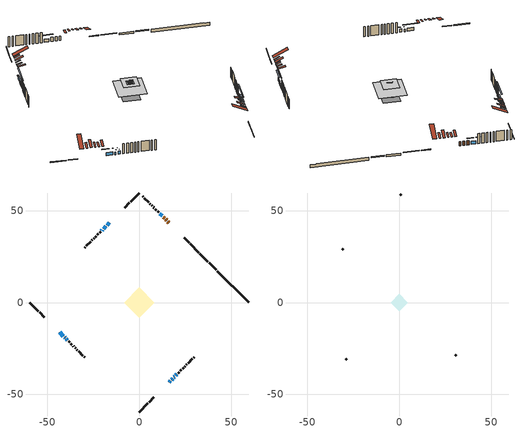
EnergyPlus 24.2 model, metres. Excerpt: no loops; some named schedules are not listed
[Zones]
conditioned space
 floor adiabatic (Floor5 construction): -2.42,0 0,2.42 2.42,0 0,-2.42 z0.31
 floor adiabatic (AdiabaticFloorConstruction): -8.24,0 0,8.24 8.24,0 0,-8.24 z2.75
 floor foundation (Slab1 construction): -5.19,0 0,5.19 5.19,0 0,-5.19 z-1.34
 floor foundation (Slab2 construction): -1.66,0 0,1.66 1.66,0 0,-1.66 z-0.15
 floor foundation (Slab2 construction 1): -1.77,0 0,1.77 1.77,0 0,-1.77 z-0.61
 wall outside (RimJoist1 construction): 0,-59.58 4.66,-54.92 / -59.58,0 -54.92,-4.66 / 0,59.58 -4.66,54.92 / 32.39,27.19 27.73,31.85 z0.31:0.61
 wall outside (RimJoist5 construction): 5.32,-54.26 7.97,-51.61 / -54.26,-5.32 -51.61,-7.97 / -5.32,54.26 -7.97,51.61 / 27.07,32.5 24.42,35.16 z0.31:0.61
 wall outside (AdiabaticWallConstruction 1): 16.07,43.51 15.57,44.01 / 14.92,44.66 14.4,45.17 / 13.75,45.83 13.14,46.44 z0.31:2.34
 wall outside (AdiabaticWallConstruction): 16.32,-43.26 16.9,-42.68 / -18.2,41.38 -19.35,40.23 / 19.95,-39.63 20.52,-39.06 z0.31:1.73; 17.55,-42.02 18.2,-41.38 / -20.01,39.57 -20.4,39.17 / -39.73,-19.84 -39.09,-20.49 z0.31:1.84; -43.26,-16.32 -41.32,-18.26 / -16.32,43.26 -17.55,42.03 / 12.49,47.09 11.19,48.39 z0.31:1.83; -40.66,-18.92 -40.39,-19.19 z0.31:1.53; 18.86,-40.72 19.29,-40.29 z0.31:0.77
 wall outside (Wall1 construction): 21.18,-38.4 21.69,-37.89 / -38.43,-21.15 -37.92,-21.66 / -21.06,38.52 -21.57,38.01 / 10.53,49.04 10.02,49.55 z0.31:5.19
 wall outside (Wall2 construction): 22.35,-37.23 22.97,-36.61 / -37.26,-22.32 -36.64,-22.94 / -22.23,37.35 -22.85,36.73 / 9.37,50.21 8.75,50.83 z0.31:5.19
 wall outside (Wall3 construction): 23.62,-35.95 24.08,-35.5 / -35.98,-23.59 -35.53,-24.05 / -23.51,36.07 -23.96,35.62 / 8.09,51.49 7.64,51.94 z0.31:5.19
 wall outside (Wall4 construction): 24.74,-34.84 24.98,-34.59 / -34.87,-24.71 -34.62,-24.96 / -24.62,34.96 -24.87,34.71 / 6.98,52.6 6.73,52.85 z0.31:5.19
 wall outside (Wall5 construction): 25.64,-33.94 25.91,-33.66 / -33.97,-25.61 -33.69,-25.89 / -25.52,34.05 -25.8,33.78 / 6.07,53.51 5.8,53.78 z0.31:5.19
 wall outside (Wall6 construction): 26.57,-33.01 28.91,-30.66 / -33.04,-26.54 -30.69,-28.88 / -26.45,33.12 -28.8,30.78 / 5.14,54.44 2.8,56.78 z0.31:5.19
 wall outside (Wall7 construction): 29.57,-30.01 29.89,-29.69 / -30.04,-29.54 -29.72,-29.86 / -29.45,30.13 -29.77,29.8 / 2.14,57.44 1.82,57.76 z0.31:5.19
 wall foundation (FoundationWall1 construction): 42.44,17.13,-1.34 42.44,17.13,0.26 57.87,1.71,0.26 57.87,1.71,0.07 59.58,0,0.07 59.58,0,-1.34
 wall foundation (FoundationWall2 construction): 41.79,17.79 38.02,21.56 z-0.15:0.31
 wall foundation (FoundationWall3 construction): 37.36,22.22 33.05,26.53 z-0.61:0.3
 window (WindowConstruction): 16.32,-43.26 16.9,-42.68 z0.31:1.73
 window (WindowConstruction 6): 17.55,-42.02 18.2,-41.38 z0.31:1.83
 window (WindowConstruction 7): -43.26,-16.32 -41.32,-18.26 z0.31:1.83
 window (WindowConstruction 8): -16.32,43.26 -17.54,42.03 z0.31:1.83
 window (WindowConstruction 10): -40.66,-18.92 -40.39,-19.19 z0.31:1.53
 window (WindowConstruction 1): -18.2,41.38 -19.35,40.23 z0.31:1.73
 window (WindowConstruction 9): 18.86,-40.72 19.29,-40.29 z0.31:0.77
 window (WindowConstruction 2): 12.48,47.09 11.19,48.39 z0.31:1.83
 window (WindowConstruction 3): -20.01,39.57 -20.4,39.17 z0.31:1.83
 window (WindowConstruction 4): 19.95,-39.63 20.52,-39.06 z0.31:1.73
 window (WindowConstruction 5): -39.73,-19.85 -39.09,-20.49 z0.31:1.83
 door (Door): 16.07,43.51 15.57,44.01 z0.31:2.34
 door (Door 1): 14.92,44.66 14.41,45.17 z0.31:2.34
 door (Door 2): 13.75,45.83 13.14,46.44 z0.31:2.34
 ceiling adiabatic (AdiabaticFloorConstruction): 0,-8.24 8.24,0 0,8.24 -8.24,0 z2.75
 roof outside (Roof2 construction): 10.98,-48.6,5.19 9.31,-46.94,6.36 8.85,-47.41,6.36 10.51,-49.07,5.19; -48.6,-10.98,5.19 -46.94,-9.31,6.36 -47.41,-8.85,6.36 -49.07,-10.51,5.19; -10.98,48.6,5.19 -9.31,46.94,6.36 -8.85,47.41,6.36 -10.51,49.07,5.19; 21.42,38.16,5.19 19.75,36.5,6.36 20.22,36.04,6.36 21.88,37.7,5.19
 roof outside (Roof3 construction): 12.29,-47.29,5.19 9.94,-44.94,6.85 9.28,-45.59,6.85 11.63,-47.95,5.19; -47.29,-12.29,5.19 -44.94,-9.94,6.85 -45.59,-9.28,6.85 -47.95,-11.63,5.19; -12.29,47.29,5.19 -9.94,44.94,6.85 -9.28,45.59,6.85 -11.63,47.95,5.19; 20.1,39.48,5.19 17.75,37.13,6.85 18.41,36.47,6.85 20.76,38.82,5.19
 roof outside (Roof4 construction): 13.34,-46.23,5.19 11.92,-44.81,6.19 11.52,-45.21,6.19 12.95,-46.63,5.19; -46.23,-13.34,5.19 -44.81,-11.92,6.19 -45.21,-11.52,6.19 -46.63,-12.95,5.19; -13.34,46.23,5.19 -11.92,44.81,6.19 -11.52,45.21,6.19 -12.95,46.63,5.19; 19.05,40.53,5.19 17.62,39.11,6.19 18.02,38.71,6.19 19.44,40.13,5.19
attic - vented
 floor to conditioned space (Floor1 construction Reversed): -4.63,0 0,4.63 4.63,0 0,-4.63 z5.19
 floor to conditioned space (Floor2 construction Reversed): -1.6,0 0,1.6 1.6,0 0,-1.6 z5.19
 floor to conditioned space (Floor3 construction Reversed): -1.26,0 0,1.26 1.26,0 0,-1.26 z5.19
 floor to conditioned space (Floor4 construction Reversed): -1.99,0 0,1.99 1.99,0 0,-1.99 z5.19
 wall outside (Wall8 construction): 30.55,-29.03 31.06,-28.52 / -29.06,-30.52 -28.55,-31.03 / -30.43,29.15 -30.94,28.64 / 1.16,58.41 0.66,58.92 z0.31:5.19
 roof outside (Roof1 construction): 9.85,-49.72,5.19 5.47,-45.34,8.28 4.25,-46.57,8.28 8.63,-50.95,5.19; -49.72,-9.85,5.19 -45.34,-5.47,8.28 -46.57,-4.25,8.28 -50.95,-8.63,5.19; -9.85,49.72,5.19 -5.47,45.34,8.28 -4.25,46.57,8.28 -8.63,50.95,5.19; 22.54,37.04,5.19 18.16,32.66,8.28 19.38,31.44,8.28 23.76,35.82,5.19
 roof outside (Roof5 construction): 14.41,-45.17,5.19 12.85,-43.61,5.92 12.44,-44.02,5.92 14,-45.58,5.19; -45.17,-14.41,5.19 -43.61,-12.85,5.92 -44.02,-12.44,5.92 -45.58,-14,5.19; -14.41,45.17,5.19 -12.85,43.61,5.92 -12.44,44.02,5.92 -14,45.58,5.19; 17.98,41.6,5.19 16.42,40.04,5.92 16.83,39.63,5.92 18.39,41.19,5.19
 roof outside (Roof6 construction): 15.67,-43.91,5.19 13.35,-41.6,6.01 12.75,-42.19,6.01 15.07,-44.51,5.19; -43.91,-15.67,5.19 -41.6,-13.35,6.01 -42.19,-12.75,6.01 -44.51,-15.07,5.19; -15.67,43.91,5.19 -13.35,41.6,6.01 -12.75,42.19,6.01 -15.07,44.51,5.19; 16.73,42.85,5.19 14.41,40.54,6.01 15.01,39.94,6.01 17.32,42.26,5.19
shading: 18.4,-41.17 14.82,-44.76 15.03,-44.97 18.62,-41.39 z3.86; 21.22,-38.36 14.54,-45.04 14.75,-45.25 21.43,-38.57 z6.1; -40.02,-19.56 -44.55,-15.03 -44.76,-15.24 -40.23,-19.77 z3.66; -17.65,41.93 -16.22,43.36 -16.43,43.57 -17.86,42.14 z1.98; -20.21,39.36 -17.34,42.24 -17.55,42.45 -20.43,39.58 z2.95; 19.5,-40.08 18.65,-40.93 18.86,-41.14 19.71,-40.29 z1.07; 9.9,49.68 13.78,45.8 13.99,46.01 10.11,49.89 z3.66; -23.42,36.16 -16.99,42.59 -17.2,42.8 -23.63,36.37 z6.1; 20.73,-38.85 19.74,-39.84 19.95,-40.05 20.94,-39.06 z2.03; -38.44,-21.14 -40.38,-19.2 -40.48,-19.31 -38.55,-21.24 z2.75
[Building]
Building 1: Terrain=Suburbs
[Site:Location]
Yarmouth AP_NS: Latitude {deg}=43.83; Longitude {deg}=-66.09; Time Zone {hr}=-4; Elevation {m}=43; Keep Site Location Information=Yes
[Site:GroundTemperature:Shallow]
4.08235, 2.59375, 2.47453, 3.18095, 6.01682, 8.83948, 11.2866, 12.8368, 12.9685, 11.7076, 9.32295, 6.58688
[Site:WaterMainsTemperature]
Calculation Method=Schedule; Temperature Schedule=mains temperature schedule
[Material] Roughness=Rough; Thermal Absorptance=0.9
Name | Thickness {m} | Conductivity {W/m-K} | Density {kg/m3} | Specific Heat {J/kg-K} | Solar Absorptance | Visible Absorptance
asphalt or fiberglass shingles | 0.00635 | 0.162714 | 1121.4 | 1465.45 | 0.4 | 0.4
ceiling loosefill ins | 0.169333 | 0.0480833 | 16.02 | 1046.75 | 0.7 | 0.7
ceiling loosefill ins 1 | 0.0846667 | 0.0480833 | 16.02 | 1046.75 | 0.7 | 0.7
ceiling stud and cavity | 0.1397 | 0.138459 | 65.682 | 1177.47 | 0.7 | 0.7
ceiling stud and cavity 1 | 0.0889 | 0.9709 | 20.9862 | 1087.66 | 0.7 | 0.7
ceiling stud and cavity 2 | 0.0889 | 42.3981 | 6.31874 | 1174.65 | 0.7 | 0.7
ceiling stud and cavity 3 | 0.1397 | 1.08676 | 65.682 | 1177.47 | 0.7 | 0.7
concrete 4.0 in. | 0.1016 | 1.803125 | 2242.8 | 837.4 | 0.7 | 0.7
concrete 8.0 in. | 0.2032 | 1.803125 | 2242.8 | 837.4 | 0.7 | 0.7
door material | 0.04445 | 0.188738 | 512.64 | 1214.23 | 0.7 | 0.7
exterior vertical ins; exterior vertical ins 1 | 0.000518347 | 0.029427 | 32.04 | 1214.23 | 0.7 | 0.7
floor covering | 0.0127 | 9.015625 | 54.468 | 1339.84 | 0.6 | 0.6
floor covering 1 | 0.0127 | 0.0433444 | 54.468 | 1339.84 | 0.6 | 0.6
floor rigid ins; wall rigid ins | 0.512978 | 0.029427 | 32.04 | 1214.23 | 0.7 | 0.7
floor stud and cavity | 0.0889 | 0.313198 | 50.32683 | 1063.81 | 0.7 | 0.7
floor stud and cavity 1 | 0.1397 | 1.75129 | 37.0049 | 1207.88 | 0.7 | 0.7
furniture material conditioned space 1 | 0.1524 | 0.115458 | 640.8 | 1214.23 | 0.6 | 0.6
gypsum board | 0.0127 | 0.160291 | 801 | 837.4 | 0.6 | 0.6
gypsum board 1 | 0.00254 | 0.160291 | 801 | 837.4 | 0.6 | 0.6
gypsum board 2 | 0.0127 | 0.160291 | 801 | 837.4 | 0.7 | 0.7
osb sheathing 0.5 in. | 0.0127 | 0.115458 | 512.64 | 1214.23 | 0.7 | 0.7
osb sheathing 0.75 in. | 0.01905 | 0.115458 | 512.64 | 1214.23 | 0.7 | 0.7
osb sheathing 2.0 in. | 0.0508 | 0.115458 | 512.64 | 1214.23 | 0.7 | 0.7
rim joist rigid ins; roof rigid ins | 0.051816 | 0.029427 | 32.04 | 1214.23 | 0.7 | 0.7
rim joist stud and cavity | 0.0508 | 0.126838 | 50.32683 | 1063.81 | 0.6 | 0.6
rim joist stud and cavity 1 | 0.0508 | 0.570385 | 125.044 | 1163.47 | 0.6 | 0.6
roof stud and cavity | 0.2032 | 0.1979 | 78.34581 | 1123.46 | 0.7 | 0.7
roof stud and cavity 1 | 0.2032 | 0.132778 | 78.34581 | 1123.46 | 0.7 | 0.7
roof stud and cavity 2 | 0.2032 | 0.118223 | 78.34581 | 1123.46 | 0.7 | 0.7
wall stud and cavity | 0.1397 | 0.536101 | 139.0536 | 1170.24 | 0.7 | 0.7
wall stud and cavity 1 | 0.1397 | 0.090569 | 139.0536 | 1170.24 | 0.7 | 0.7
wall stud and cavity 2 | 0.1397 | 0.0840449 | 139.0536 | 1170.24 | 0.7 | 0.7
wall stud and cavity 3 | 0.1397 | 0.089851 | 139.0536 | 1170.24 | 0.7 | 0.7
wall stud and cavity 4 | 0.1397 | 1.49722 | 139.0536 | 1170.24 | 0.7 | 0.7
wall stud and cavity 5 | 0.1397 | 0.574952 | 139.0536 | 1170.24 | 0.7 | 0.7
wall stud and cavity 6 | 0.1397 | 0.0853101 | 139.0536 | 1170.24 | 0.7 | 0.7
wall stud and cavity 7 | 0.0889 | 6.1454 | 50.32683 | 1063.81 | 0.6 | 0.6
wall stud and cavity 8 | 0.0889 | 0.380278 | 52.3479 | 1209.89 | 0.7 | 0.7
wall stud and cavity 9 | 0.0889 | 0.391764 | 83.0341 | 1211.67 | 0.7 | 0.7
wood siding | 0.0254 | 0.102417 | 544.68 | 1172.36 | 0.51 | 0.51
wood siding 1 | 0.00254 | 0.102417 | 544.68 | 1172.36 | 0.51 | 0.51
wood siding 2; wood siding 3; wood siding 4 | 0.0254 | 0.102417 | 544.68 | 1172.36 | 0.7 | 0.7
[WindowMaterial:SimpleGlazingSystem]
Name | U-Factor {W/m2-K} | Solar Heat Gain Coefficient
WindowMaterial | 5.11758 | 0.62
WindowMaterial 1 | 5.21638 | 0.64
WindowMaterial 2 | 4.88535 | 0.57
WindowMaterial 3 | 5.48835 | 0.69
WindowMaterial 4 | 5.03525 | 0.62
WindowMaterial 5 | 4.76838 | 0.57
[Construction]
AdiabaticFloorConstruction: floor stud and cavity 1, floor rigid ins, osb sheathing 0.75 in., floor covering 1
AdiabaticWallConstruction: wood siding 3, wall rigid ins, wall stud and cavity 8, gypsum board
AdiabaticWallConstruction 1: wood siding 4, wall rigid ins, wall stud and cavity 8, gypsum board
Door; Door 1; Door 2: door material
Floor1 construction Reversed: gypsum board, ceiling stud and cavity, ceiling loosefill ins
Floor2 construction Reversed: gypsum board 1, ceiling stud and cavity 1
Floor3 construction Reversed: gypsum board 1, ceiling stud and cavity 2
Floor4 construction Reversed: gypsum board, ceiling stud and cavity 3, ceiling loosefill ins 1
Floor5 construction: floor stud and cavity, floor covering
FoundationWall1 construction: concrete 8.0 in.
FoundationWall2 construction; FoundationWall3 construction: concrete 8.0 in., gypsum board 2
furniture construction conditioned space 1: furniture material conditioned space 1
PartitionWallConstruction: gypsum board, wall stud and cavity 9, gypsum board
RimJoist1 construction: wood siding 2, rim joist stud and cavity
RimJoist5 construction: wood siding 2, rim joist rigid ins, osb sheathing 2.0 in., rim joist stud and cavity 1
Roof1 construction; Roof5 construction; Roof6 construction: asphalt or fiberglass shingles
Roof2 construction: asphalt or fiberglass shingles, roof rigid ins, osb sheathing 0.75 in., roof stud and cavity, gypsum board
Roof3 construction: asphalt or fiberglass shingles, osb sheathing 0.75 in., roof stud and cavity 1, gypsum board
Roof4 construction: asphalt or fiberglass shingles, osb sheathing 0.75 in., roof stud and cavity 2, gypsum board
Slab1 construction; Slab2 construction; Slab2 construction 1: concrete 4.0 in.
Wall1 construction: wood siding, osb sheathing 0.5 in., wall stud and cavity, gypsum board
Wall2 construction: wood siding, osb sheathing 0.5 in., wall stud and cavity 1, gypsum board
Wall3 construction: wood siding, osb sheathing 0.5 in., wall stud and cavity 2, gypsum board
Wall4 construction: wood siding, osb sheathing 0.5 in., wall stud and cavity 3, gypsum board
Wall5 construction: wood siding, osb sheathing 0.5 in., wall stud and cavity 4, gypsum board
Wall6 construction: wood siding, osb sheathing 0.5 in., wall stud and cavity 5, gypsum board
Wall7 construction: wood siding, osb sheathing 0.5 in., wall stud and cavity 6, gypsum board
Wall8 construction: wood siding 1, wall stud and cavity 7
WindowConstruction; WindowConstruction 1; WindowConstruction 4: WindowMaterial
WindowConstruction 10: WindowMaterial 5
WindowConstruction 2; WindowConstruction 5; WindowConstruction 6; WindowConstruction 7: WindowMaterial 1
WindowConstruction 3: WindowMaterial 2
WindowConstruction 8: WindowMaterial 3
WindowConstruction 9: WindowMaterial 4
[Zone] Multiplier=1; Part of Total Floor Area=Yes
Name | Volume {m3}
attic - vented | 25.7125
conditioned space | 447.5
[Space]
Name | Zone | Volume {m3}
attic - vented 1 | attic - vented | 25.7125
conditioned space 1 | conditioned space | 447.5
[ZoneInfiltration:EffectiveLeakageArea]
infil attic - vented 1: Zone or Space=attic - vented 1; Schedule=Always On Discrete; Effective Air Leakage Area {cm2}=2148.73; Stack Coefficient=0.000554549; Wind Coefficient=1.59107e-05
[ZoneMixing]
whole house fan mix: Zone or Space=attic - vented; Schedule=Always On Continuous; Design Flow Rate Calculation Method=Flow/Zone; Design Flow Rate {m3/s}=0; Source Zone or Space=conditioned space
[SurfaceProperty:ExposedFoundationPerimeter] Exposed Perimeter Calculation Method=TotalExposedPerimeter
Name | Total Exposed Perimeter {m}
Slab1 | 24.232
Slab2 | 5.334
Slab2 1 | 6.096
[InternalMass] Zone or ZoneList=conditioned space; Space or SpaceList=conditioned space 1
Name | Construction | Surface Area {m2}
furniture mass conditioned space 1 | furniture construction conditioned space 1 | 85.28
partition wall mass | PartitionWallConstruction | 201.44
[Lights]
interior lighting: Zone or ZoneList or Space or SpaceList=conditioned space 1; Schedule=interior lighting schedule; Design Level Calculation Method=LightingLevel; Lighting Level {W}=343.2; Return Air Fraction=0; Fraction Radiant=0.6; Fraction Visible=0.2; Fraction Replaceable=1
[People]
occupants: Zone or ZoneList or Space or SpaceList=conditioned space 1; Number of People Schedule=occupants schedule; Number of People Calculation Method=People; Number of People=3; Fraction Radiant=0.314171; Sensible Heat Fraction=0.56303; Activity Level Schedule=occupants activity schedule; Carbon Dioxide Generation Rate {m3/s-W}=0; Enable ASHRAE 55 Comfort Warnings=No; Mean Radiant Temperature Calculation Type=EnclosureAveraged
[ElectricEquipment] Zone or ZoneList or Space or SpaceList=conditioned space 1; Design Level Calculation Method=EquipmentLevel
Name | Schedule | Design Level {W} | Fraction Latent | Fraction Radiant | Fraction Lost
clothes dryer | clothes dryer schedule | 140.772 | 0.015 | 0.081 | 0.85
clothes washer | clothes washer schedule | 32.1985 | 0.03 | 0.162 | 0.7
cooking range | cooking range schedule | 215.147 | 0.08 | 0.432 | 0.2
dishwasher | dishwasher schedule | 66.8632 | 0.3 | 0.18 | 0.4
fridge | fridge schedule | 72.9452 | 0 | 0.6 | 0
mech vent bath fan 0 | mech vent bath fan 0 schedule | 50.2 | 0 | 0 | 1
mech vent house fan | mech vent house fan schedule | 0 | 0 | 0 | 1
mech vent house fan cfis | mech vent house fan cfis schedule | 0 | 0 | 0 | 0
misc plug loads | misc plug loads schedule | 494.7 | 0.045 | 0.513 | 0.1
whole house fan | Always On Discrete | 0 | 0 | 0 | 1
[OtherEquipment] Zone or ZoneList or Space or SpaceList=conditioned space 1; Design Level Calculation Method=EquipmentLevel
Name | Fuel Type | Schedule | Design Level {W} | Fraction Latent | Fraction Radiant | Fraction Lost
clothes dryer 1 | Electricity | clothes dryer schedule | 0 | 0.015 | 0.081 | 0.85
cooking range 1 | Electricity | cooking range schedule | 0 | 0.08 | 0.432 | 0.2
general water use latent | None | general water use schedule | 62.594 | 1 | 0 | 0
general water use sensible | None | general water use schedule | -61.6891 | 0 | 0.6 | 0
mech vent house fan latent load | None | Always On Discrete | 0 | 1 | 0 | 0
mech vent house fan sensible load | None | Always On Discrete | 0 | 0 | 0 | 0
water heater energy adjustment1 | FuelOilNo2 | Always On Discrete | 0.01 | 0 | 0 | 1
[ZoneInfiltration:DesignFlowRate] Zone or ZoneList or Space or SpaceList=conditioned space 1; Schedule=Always On Discrete; Design Flow Rate Calculation Method=Flow/Zone; Design Flow Rate {m3/s}=0
infil flow; natural vent flow; whole house fan flow
[Foundation:Kiva] Initial Indoor Air Temperature {C}=18; Wall Depth Below Slab {m}=0.2032
Name | Wall Height Above Grade {m} | Custom Block Material Name 1 | Custom Block Depth 1 {m} | Custom Block X Position 1 {m} | Custom Block Z Position 1 {m}
Foundation Kiva 1 | 0.259994
Foundation Kiva 2 | 0.310012 | exterior vertical ins | 0.460004 | 0.2159 | 0
Foundation Kiva 3 | 0.300015 | exterior vertical ins 1 | 0.910011 | 0.2159 | 0
[Foundation:Kiva:Settings]
Soil Conductivity {W/m-K}=0.849921; Soil Density {kg/m3}=1842.3; Soil Specific Heat {J/kg-K}=418.7; Ground Solar Absorptivity=0.9; Ground Thermal Absorptivity=0.9; Ground Surface Roughness {m}=0.03; Far-Field Width {m}=40; Deep-Ground Boundary Condition=ZeroFlux; Deep-Ground Depth {m}=40; Minimum Cell Dimension {m}=0.2; Maximum Cell Growth Coefficient=3; Simulation Timestep=Timestep
[Exterior:Lights]
exterior lighting: Schedule=exterior lighting schedule; Design Level {W}=75.6
[Schedule:Constant]
Name | Hourly Value
Always On Continuous; mech vent house fan schedule; mech vent house fan cfis schedule; Always On Discrete | 1
occupants activity schedule | 117.228
fridge schedule | 0
[Schedule:Week:Daily]
interior lighting schedule Week Rule - Jan1-Jan27: interior lighting schedule day, interior lighting schedule day, interior lighting schedule day, interior lighting schedule day, interior lighting schedule day, interior lighting schedule day, interior lighting schedule day, interior lighting schedule default day, interior lighting schedule default day, interior lighting schedule default day, interior lighting schedule default day, interior lighting schedule default day
interior lighting schedule Week Rule - Jan28-Feb3: interior lighting schedule day, interior lighting schedule day, interior lighting schedule day, interior lighting schedule day, interior lighting schedule day 1, interior lighting schedule day 1, interior lighting schedule day 1, interior lighting schedule default day, interior lighting schedule default day, interior lighting schedule default day, interior lighting schedule default day, interior lighting schedule default day
interior lighting schedule Week Rule - Feb4-Feb24: interior lighting schedule day 1, interior lighting schedule day 1, interior lighting schedule day 1, interior lighting schedule day 1, interior lighting schedule day 1, interior lighting schedule day 1, interior lighting schedule day 1, interior lighting schedule default day, interior lighting schedule default day, interior lighting schedule default day, interior lighting schedule default day, interior lighting schedule default day
interior lighting schedule Week Rule - Feb25-Mar3: interior lighting schedule day 1, interior lighting schedule day 1, interior lighting schedule day 1, interior lighting schedule day 1, interior lighting schedule day 2, interior lighting schedule day 2, interior lighting schedule day 2, interior lighting schedule default day, interior lighting schedule default day, interior lighting schedule default day, interior lighting schedule default day, interior lighting schedule default day
interior lighting schedule Week Rule - Mar4-Mar31: interior lighting schedule day 2, interior lighting schedule day 2, interior lighting schedule day 2, interior lighting schedule day 2, interior lighting schedule day 2, interior lighting schedule day 2, interior lighting schedule day 2, interior lighting schedule default day, interior lighting schedule default day, interior lighting schedule default day, interior lighting schedule default day, interior lighting schedule default day
interior lighting schedule Week Rule - Apr1-Apr28: interior lighting schedule day 3, interior lighting schedule day 3, interior lighting schedule day 3, interior lighting schedule day 3, interior lighting schedule day 3, interior lighting schedule day 3, interior lighting schedule day 3, interior lighting schedule default day, interior lighting schedule default day, interior lighting schedule default day, interior lighting schedule default day, interior lighting schedule default day
interior lighting schedule Week Rule - Apr29-May5: interior lighting schedule day 3, interior lighting schedule day 3, interior lighting schedule day 4, interior lighting schedule day 4, interior lighting schedule day 4, interior lighting schedule day 4, interior lighting schedule day 4, interior lighting schedule default day, interior lighting schedule default day, interior lighting schedule default day, interior lighting schedule default day, interior lighting schedule default day
interior lighting schedule Week Rule - May6-May26: interior lighting schedule day 4, interior lighting schedule day 4, interior lighting schedule day 4, interior lighting schedule day 4, interior lighting schedule day 4, interior lighting schedule day 4, interior lighting schedule day 4, interior lighting schedule default day, interior lighting schedule default day, interior lighting schedule default day, interior lighting schedule default day, interior lighting schedule default day
interior lighting schedule Week Rule - May27-Jun2: interior lighting schedule day 4, interior lighting schedule day 4, interior lighting schedule day 4, interior lighting schedule day 4, interior lighting schedule day 4, interior lighting schedule day 5, interior lighting schedule day 5, interior lighting schedule default day, interior lighting schedule default day, interior lighting schedule default day, interior lighting schedule default day, interior lighting schedule default day
interior lighting schedule Week Rule - Jun3-Jun30: interior lighting schedule day 5, interior lighting schedule day 5, interior lighting schedule day 5, interior lighting schedule day 5, interior lighting schedule day 5, interior lighting schedule day 5, interior lighting schedule day 5, interior lighting schedule default day, interior lighting schedule default day, interior lighting schedule default day, interior lighting schedule default day, interior lighting schedule default day
interior lighting schedule Week Rule - Jul1-Jul28: interior lighting schedule day 6, interior lighting schedule day 6, interior lighting schedule day 6, interior lighting schedule day 6, interior lighting schedule day 6, interior lighting schedule day 6, interior lighting schedule day 6, interior lighting schedule default day, interior lighting schedule default day, interior lighting schedule default day, interior lighting schedule default day, interior lighting schedule default day
interior lighting schedule Week Rule - Jul29-Aug4: interior lighting schedule day 6, interior lighting schedule day 6, interior lighting schedule day 6, interior lighting schedule day 7, interior lighting schedule day 7, interior lighting schedule day 7, interior lighting schedule day 7, interior lighting schedule default day, interior lighting schedule default day, interior lighting schedule default day, interior lighting schedule default day, interior lighting schedule default day
interior lighting schedule Week Rule - Aug5-Aug25: interior lighting schedule day 7, interior lighting schedule day 7, interior lighting schedule day 7, interior lighting schedule day 7, interior lighting schedule day 7, interior lighting schedule day 7, interior lighting schedule day 7, interior lighting schedule default day, interior lighting schedule default day, interior lighting schedule default day, interior lighting schedule default day, interior lighting schedule default day
interior lighting schedule Week Rule - Aug26-Sep1: interior lighting schedule day 7, interior lighting schedule day 7, interior lighting schedule day 7, interior lighting schedule day 7, interior lighting schedule day 7, interior lighting schedule day 7, interior lighting schedule day 8, interior lighting schedule default day, interior lighting schedule default day, interior lighting schedule default day, interior lighting schedule default day, interior lighting schedule default day
interior lighting schedule Week Rule - Sep2-Sep29: interior lighting schedule day 8, interior lighting schedule day 8, interior lighting schedule day 8, interior lighting schedule day 8, interior lighting schedule day 8, interior lighting schedule day 8, interior lighting schedule day 8, interior lighting schedule default day, interior lighting schedule default day, interior lighting schedule default day, interior lighting schedule default day, interior lighting schedule default day
interior lighting schedule Week Rule - Sep30-Oct6: interior lighting schedule day 8, interior lighting schedule day 9, interior lighting schedule day 9, interior lighting schedule day 9, interior lighting schedule day 9, interior lighting schedule day 9, interior lighting schedule day 9, interior lighting schedule default day, interior lighting schedule default day, interior lighting schedule default day, interior lighting schedule default day, interior lighting schedule default day
interior lighting schedule Week Rule - Oct7-Oct27: interior lighting schedule day 9, interior lighting schedule day 9, interior lighting schedule day 9, interior lighting schedule day 9, interior lighting schedule day 9, interior lighting schedule day 9, interior lighting schedule day 9, interior lighting schedule default day, interior lighting schedule default day, interior lighting schedule default day, interior lighting schedule default day, interior lighting schedule default day
interior lighting schedule Week Rule - Oct28-Nov3: interior lighting schedule day 9, interior lighting schedule day 9, interior lighting schedule day 9, interior lighting schedule day 9, interior lighting schedule day 10, interior lighting schedule day 10, interior lighting schedule day 10, interior lighting schedule default day, interior lighting schedule default day, interior lighting schedule default day, interior lighting schedule default day, interior lighting schedule default day
interior lighting schedule Week Rule - Nov4-Nov24: interior lighting schedule day 10, interior lighting schedule day 10, interior lighting schedule day 10, interior lighting schedule day 10, interior lighting schedule day 10, interior lighting schedule day 10, interior lighting schedule day 10, interior lighting schedule default day, interior lighting schedule default day, interior lighting schedule default day, interior lighting schedule default day, interior lighting schedule default day
interior lighting schedule Week Rule - Nov25-Dec1: interior lighting schedule day 10, interior lighting schedule day 10, interior lighting schedule day 10, interior lighting schedule day 10, interior lighting schedule day 10, interior lighting schedule day 10, interior lighting schedule day 11, interior lighting schedule default day, interior lighting schedule default day, interior lighting schedule default day, interior lighting schedule default day, interior lighting schedule default day
interior lighting schedule Week Rule - Dec2-Dec31: interior lighting schedule day 11, interior lighting schedule day 11, interior lighting schedule day 11, interior lighting schedule day 11, interior lighting schedule day 11, interior lighting schedule day 11, interior lighting schedule day 11, interior lighting schedule default day, interior lighting schedule default day, interior lighting schedule default day, interior lighting schedule default day, interior lighting schedule default day
occupants schedule Week Rule - Jan1-Dec31: occupants schedule day, occupants schedule day, occupants schedule day, occupants schedule day, occupants schedule day, occupants schedule day, occupants schedule day, occupants schedule default day, occupants schedule default day, occupants schedule default day, occupants schedule default day, occupants schedule default day
clothes dryer schedule Week Rule - Jan1-Dec31: clothes dryer schedule day, clothes dryer schedule day, clothes dryer schedule day, clothes dryer schedule day, clothes dryer schedule day, clothes dryer schedule day, clothes dryer schedule day, clothes dryer schedule default day, clothes dryer schedule default day, clothes dryer schedule default day, clothes dryer schedule default day, clothes dryer schedule default day
clothes washer schedule Week Rule - Jan1-Dec31: clothes washer schedule day, clothes washer schedule day, clothes washer schedule day, clothes washer schedule day, clothes washer schedule day, clothes washer schedule day, clothes washer schedule day, clothes washer schedule default day, clothes washer schedule default day, clothes washer schedule default day, clothes washer schedule default day, clothes washer schedule default day
cooking range schedule Week Rule - Jan1-Dec31: cooking range schedule day, cooking range schedule day, cooking range schedule day, cooking range schedule day, cooking range schedule day, cooking range schedule day, cooking range schedule day, cooking range schedule default day, cooking range schedule default day, cooking range schedule default day, cooking range schedule default day, cooking range schedule default day
dishwasher schedule Week Rule - Jan1-Dec31: dishwasher schedule day, dishwasher schedule day, dishwasher schedule day, dishwasher schedule day, dishwasher schedule day, dishwasher schedule day, dishwasher schedule day, dishwasher schedule default day, dishwasher schedule default day, dishwasher schedule default day, dishwasher schedule default day, dishwasher schedule default day
mech vent bath fan 0 schedule Week Rule - Jan1-Dec31: mech vent bath fan 0 schedule day, mech vent bath fan 0 schedule day, mech vent bath fan 0 schedule day, mech vent bath fan 0 schedule day, mech vent bath fan 0 schedule day, mech vent bath fan 0 schedule day, mech vent bath fan 0 schedule day, mech vent bath fan 0 schedule default day, mech vent bath fan 0 schedule default day, mech vent bath fan 0 schedule default day, mech vent bath fan 0 schedule default day, mech vent bath fan 0 schedule default day
misc plug loads schedule Week Rule - Jan1-Dec31: misc plug loads schedule day, misc plug loads schedule day, misc plug loads schedule day, misc plug loads schedule day, misc plug loads schedule day, misc plug loads schedule day, misc plug loads schedule day, misc plug loads schedule default day, misc plug loads schedule default day, misc plug loads schedule default day, misc plug loads schedule default day, misc plug loads schedule default day
general water use schedule Week Rule - Jan1-Dec31: general water use schedule day, general water use schedule day, general water use schedule day, general water use schedule day, general water use schedule day, general water use schedule day, general water use schedule day, general water use schedule default day, general water use schedule default day, general water use schedule default day, general water use schedule default day, general water use schedule default day
exterior lighting schedule Week Rule - Jan1-Jan27: exterior lighting schedule day, exterior lighting schedule day, exterior lighting schedule day, exterior lighting schedule day, exterior lighting schedule day, exterior lighting schedule day, exterior lighting schedule day, exterior lighting schedule default day, exterior lighting schedule default day, exterior lighting schedule default day, exterior lighting schedule default day, exterior lighting schedule default day
exterior lighting schedule Week Rule - Jan28-Feb3: exterior lighting schedule day, exterior lighting schedule day, exterior lighting schedule day, exterior lighting schedule day, exterior lighting schedule day 1, exterior lighting schedule day 1, exterior lighting schedule day 1, exterior lighting schedule default day, exterior lighting schedule default day, exterior lighting schedule default day, exterior lighting schedule default day, exterior lighting schedule default day
exterior lighting schedule Week Rule - Feb4-Feb24: exterior lighting schedule day 1, exterior lighting schedule day 1, exterior lighting schedule day 1, exterior lighting schedule day 1, exterior lighting schedule day 1, exterior lighting schedule day 1, exterior lighting schedule day 1, exterior lighting schedule default day, exterior lighting schedule default day, exterior lighting schedule default day, exterior lighting schedule default day, exterior lighting schedule default day
[Schedule:Year]
interior lighting schedule: interior lighting schedule Week Rule - Jan1-Jan27, 1, 1, 1, 27, interior lighting schedule Week Rule - Jan28-Feb3, 1, 28, 2, 3, interior lighting schedule Week Rule - Feb4-Feb24, 2, 4, 2, 24, interior lighting schedule Week Rule - Feb25-Mar3, 2, 25, 3, 3, interior lighting schedule Week Rule - Mar4-Mar31, 3, 4, 3, 31, interior lighting schedule Week Rule - Apr1-Apr28, 4, 1, 4, 28, interior lighting schedule Week Rule - Apr29-May5, 4, 29, 5, 5, interior lighting schedule Week Rule - May6-May26, 5, 6, 5, 26, interior lighting schedule Week Rule - May27-Jun2, 5, 27, 6, 2, interior lighting schedule Week Rule - Jun3-Jun30, 6, 3, 6, 30, interior lighting schedule Week Rule - Jul1-Jul28, 7, 1, 7, 28, interior lighting schedule Week Rule - Jul29-Aug4, 7, 29, 8, 4, interior lighting schedule Week Rule - Aug5-Aug25, 8, 5, 8, 25, interior lighting schedule Week Rule - Aug26-Sep1, 8, 26, 9, 1, interior lighting schedule Week Rule - Sep2-Sep29, 9, 2, 9, 29, interior lighting schedule Week Rule - Sep30-Oct6, 9, 30, 10, 6, interior lighting schedule Week Rule - Oct7-Oct27, 10, 7, 10, 27, interior lighting schedule Week Rule - Oct28-Nov3, 10, 28, 11, 3, interior lighting schedule Week Rule - Nov4-Nov24, 11, 4, 11, 24, interior lighting schedule Week Rule - Nov25-Dec1, 11, 25, 12, 1, interior lighting schedule Week Rule - Dec2-Dec31, 12, 2, 12, 31
occupants schedule: occupants schedule Week Rule - Jan1-Dec31, 1, 1, 12, 31
clothes dryer schedule: clothes dryer schedule Week Rule - Jan1-Dec31, 1, 1, 12, 31
clothes washer schedule: clothes washer schedule Week Rule - Jan1-Dec31, 1, 1, 12, 31
cooking range schedule: cooking range schedule Week Rule - Jan1-Dec31, 1, 1, 12, 31
dishwasher schedule: dishwasher schedule Week Rule - Jan1-Dec31, 1, 1, 12, 31
mech vent bath fan 0 schedule: mech vent bath fan 0 schedule Week Rule - Jan1-Dec31, 1, 1, 12, 31
misc plug loads schedule: misc plug loads schedule Week Rule - Jan1-Dec31, 1, 1, 12, 31
general water use schedule: general water use schedule Week Rule - Jan1-Dec31, 1, 1, 12, 31
exterior lighting schedule: exterior lighting schedule Week Rule - Jan1-Jan27, 1, 1, 1, 27, exterior lighting schedule Week Rule - Jan28-Feb3, 1, 28, 2, 3, exterior lighting schedule Week Rule - Feb4-Feb24, 2, 4, 2, 24, exterior lighting schedule Week Rule - Feb25-Mar3, 2, 25, 3, 3, exterior lighting schedule Week Rule - Mar4-Mar31, 3, 4, 3, 31, exterior lighting schedule Week Rule - Apr1-Apr28, 4, 1, 4, 28, exterior lighting schedule Week Rule - Apr29-May5, 4, 29, 5, 5, exterior lighting schedule Week Rule - May6-May26, 5, 6, 5, 26, exterior lighting schedule Week Rule - May27-Jun2, 5, 27, 6, 2, exterior lighting schedule Week Rule - Jun3-Jun30, 6, 3, 6, 30, exterior lighting schedule Week Rule - Jul1-Jul28, 7, 1, 7, 28, exterior lighting schedule Week Rule - Jul29-Aug4, 7, 29, 8, 4, exterior lighting schedule Week Rule - Aug5-Aug25, 8, 5, 8, 25, exterior lighting schedule Week Rule - Aug26-Sep1, 8, 26, 9, 1, exterior lighting schedule Week Rule - Sep2-Sep29, 9, 2, 9, 29, exterior lighting schedule Week Rule - Sep30-Oct6, 9, 30, 10, 6, exterior lighting schedule Week Rule - Oct7-Oct27, 10, 7, 10, 27, exterior lighting schedule Week Rule - Oct28-Nov3, 10, 28, 11, 3, exterior lighting schedule Week Rule - Nov4-Nov24, 11, 4, 11, 24, exterior lighting schedule Week Rule - Nov25-Dec1, 11, 25, 12, 1, exterior lighting schedule Week Rule - Dec2-Dec31, 12, 2, 12, 31
[Schedule:Compact]
mains temperature schedule: Through: 01/01, For: AllDays, Until: 24:00, 8.11167, Through: 01/02, For: AllDays, Until: 24:00, 8.06167, Through: 01/03, For: AllDays, Until: 24:00, 8.01222, Through: 01/04, For: AllDays, Until: 24:00, 7.96333, Through: 01/05, For: AllDays, Until: 24:00, 7.91556, Through: 01/06, For: AllDays, Until: 24:00, 7.86889, Through: 01/07, For: AllDays, Until: 24:00, 7.82278, Through: 01/08, For: AllDays, Until: 24:00, 7.77778, Through: 01/09, For: AllDays, Until: 24:00, 7.73333, Through: 01/10, For: AllDays, Until: 24:00, 7.69056, Through: 01/11, For: AllDays, Until: 24:00, 7.64778, Through: 01/12, For: AllDays, Until: 24:00, 7.60667, Through: 01/13, For: AllDays, Until: 24:00, 7.56611, Through: 01/14, For: AllDays, Until: 24:00, 7.52722, Through: 01/15, For: AllDays, Until: 24:00, 7.48833, Through: 01/16, For: AllDays, Until: 24:00, 7.45111, Through: 01/17, For: AllDays, Until: 24:00, 7.415, Through: 01/18, For: AllDays, Until: 24:00, 7.37944, Through: 01/19, For: AllDays, Until: 24:00, 7.345, Through: 01/20, For: AllDays, Until: 24:00, 7.31222, Through: 01/21, For: AllDays, Until: 24:00, 7.28, Through: 01/22, For: AllDays, Until: 24:00, 7.24889, Through: 01/23, For: AllDays, Until: 24:00, 7.21889, Through: 01/24, For: AllDays, Until: 24:00, 7.18944, Through: 01/25, For: AllDays, Until: 24:00, 7.16167, Through: 01/26, For: AllDays, Until: 24:00, 7.135, Through: 01/27, For: AllDays, Until: 24:00, 7.10944, Through: 01/28, For: AllDays, Until: 24:00, 7.085, Through: 01/29, For: AllDays, Until: 24:00, 7.06167, Through: 01/30, For: AllDays, Until: 24:00, 7.03944, Through: 01/31, For: AllDays, Until: 24:00, 7.01833, Through: 02/01, For: AllDays, Until: 24:00, 6.99833, Through: 02/02, For: AllDays, Until: 24:00, 6.97944, Through: 02/03, For: AllDays, Until: 24:00, 6.96167, Through: 02/04, For: AllDays, Until: 24:00, 6.945, Through: 02/05, For: AllDays, Until: 24:00, 6.93, Through: 02/06, For: AllDays, Until: 24:00, 6.91556, Through: 02/07, For: AllDays, Until: 24:00, 6.90278, Through: 02/08, For: AllDays, Until: 24:00, 6.89111, Through: 02/09, For: AllDays, Until: 24:00, 6.88, Through: 02/10, For: AllDays, Until: 24:00, 6.87056, Through: 02/11, For: AllDays, Until: 24:00, 6.86222, Through: 02/12, For: AllDays, Until: 24:00, 6.85556, Through: 02/13, For: AllDays, Until: 24:00, 6.84944, Through: 02/14, For: AllDays, Until: 24:00, 6.845, Through: 02/15, For: AllDays, Until: 24:00, 6.84167, Through: 02/16, For: AllDays, Until: 24:00, 6.83889, Through: 02/17, For: AllDays, Until: 24:00, 6.83778, Through: 02/18, For: AllDays, Until: 24:00, 6.83833, Through: 02/19, For: AllDays, Until: 24:00, 6.83944, Through: 02/20, For: AllDays, Until: 24:00, 6.84222, Through: 02/21, For: AllDays, Until: 24:00, 6.84556, Through: 02/22, For: AllDays, Until: 24:00, 6.85056, Through: 02/23, For: AllDays, Until: 24:00, 6.85667, Through: 02/24, For: AllDays, Until: 24:00, 6.86389, Through: 02/25, For: AllDays, Until: 24:00, 6.87222, Through: 02/26, For: AllDays, Until: 24:00, 6.88222, Through: 02/27, For: AllDays, Until: 24:00, 6.89278, Through: 02/28, For: AllDays, Until: 24:00, 6.905, Through: 03/01, For: AllDays, Until: 24:00, 6.91833, Through: 03/02, For: AllDays, Until: 24:00, 6.93278, Through: 03/03, For: AllDays, Until: 24:00, 6.94833, Through: 03/04, For: AllDays, Until: 24:00, 6.965, Through: 03/05, For: AllDays, Until: 24:00, 6.98278, Through: 03/06, For: AllDays, Until: 24:00, 7.00167, Through: 03/07, For: AllDays, Until: 24:00, 7.02222, Through: 03/08, For: AllDays, Until: 24:00, 7.04333, Through: 03/09, For: AllDays, Until: 24:00, 7.06611, Through: 03/10, For: AllDays, Until: 24:00, 7.08944, Through: 03/11, For: AllDays, Until: 24:00, 7.11444, Through: 03/12, For: AllDays, Until: 24:00, 7.14, Through: 03/13, For: AllDays, Until: 24:00, 7.16722, Through: 03/14, For: AllDays, Until: 24:00, 7.195, Through: 03/15, For: AllDays, Until: 24:00, 7.22444, Through: 03/16, For: AllDays, Until: 24:00, 7.25444, Through: 03/17, For: AllDays, Until: 24:00, 7.28556, Through: 03/18, For: AllDays, Until: 24:00, 7.31833, Through: 03/19, For: AllDays, Until: 24:00, 7.35167, Through: 03/20, For: AllDays, Until: 24:00, 7.38611, Through: 03/21, For: AllDays, Until: 24:00, 7.42167, Through: 03/22, For: AllDays, Until: 24:00, 7.45833, Through: 03/23, For: AllDays, Until: 24:00, 7.49556, Through: 03/24, For: AllDays, Until: 24:00, 7.53444, Through: 03/25, For: AllDays, Until: 24:00, 7.57389, Through: 03/26, For: AllDays, Until: 24:00, 7.61444, Through: 03/27, For: AllDays, Until: 24:00, 7.65611, Through: 03/28, For: AllDays, Until: 24:00, 7.69833, Through: 03/29, For: AllDays, Until: 24:00, 7.74167, Through: 03/30, For: AllDays, Until: 24:00, 7.78611, Through: 03/31, For: AllDays, Until: 24:00, 7.83111, Through: 04/01, For: AllDays, Until: 24:00, 7.87778, Through: 04/02, For: AllDays, Until: 24:00, 7.92444, Through: 04/03, For: AllDays, Until: 24:00, 7.97278, Through: 04/04, For: AllDays, Until: 24:00, 8.02111, Through: 04/05, For: AllDays, Until: 24:00, 8.07111, Through: 04/06, For: AllDays, Until: 24:00, 8.12167, Through: 04/07, For: AllDays, Until: 24:00, 8.17278, Through: 04/08, For: AllDays, Until: 24:00, 8.225, Through: 04/09, For: AllDays, Until: 24:00, 8.27778, Through: 04/10, For: AllDays, Until: 24:00, 8.33111, Through: 04/11, For: AllDays, Until: 24:00, 8.38556, Through: 04/12, For: AllDays, Until: 24:00, 8.44111, Through: 04/13, For: AllDays, Until: 24:00, 8.49667, Through: 04/14, For: AllDays, Until: 24:00, 8.55333, Through: 04/15, For: AllDays, Until: 24:00, 8.61056, Through: 04/16, For: AllDays, Until: 24:00, 8.66833, Through: 04/17, For: AllDays, Until: 24:00, 8.72722, Through: 04/18, For: AllDays, Until: 24:00, 8.78667, Through: 04/19, For: AllDays, Until: 24:00, 8.84611, Through: 04/20, For: AllDays, Until: 24:00, 8.90667, Through: 04/21, For: AllDays, Until: 24:00, 8.96778, Through: 04/22, For: AllDays, Until: 24:00, 9.02944, Through: 04/23, For: AllDays, Until: 24:00, 9.09167, Through: 04/24, For: AllDays, Until: 24:00, 9.15444, Through: 04/25, For: AllDays, Until: 24:00, 9.21778, Through: 04/26, For: AllDays, Until: 24:00, 9.28111, Through: 04/27, For: AllDays, Until: 24:00, 9.34556, Through: 04/28, For: AllDays, Until: 24:00, 9.41, Through: 04/29, For: AllDays, Until: 24:00, 9.475, Through: 04/30, For: AllDays, Until: 24:00, 9.54056, Through: 05/01, For: AllDays, Until: 24:00, 9.60667, Through: 05/02, For: AllDays, Until: 24:00, 9.67278, Through: 05/03, For: AllDays, Until: 24:00, 9.73944, Through: 05/04, For: AllDays, Until: 24:00, 9.80667, Through: 05/05, For: AllDays, Until: 24:00, 9.87389, Through: 05/06, For: AllDays, Until: 24:00, 9.94111, Through: 05/07, For: AllDays, Until: 24:00, 10.0094, Through: 05/08, For: AllDays, Until: 24:00, 10.0772, Through: 05/09, For: AllDays, Until: 24:00, 10.1456, Through: 05/10, For: AllDays, Until: 24:00, 10.2144, Through: 05/11, For: AllDays, Until: 24:00, 10.2833, Through: 05/12, For: AllDays, Until: 24:00, 10.3522, Through: 05/13, For: AllDays, Until: 24:00, 10.4211, Through: 05/14, For: AllDays, Until: 24:00, 10.4906, Through: 05/15, For: AllDays, Until: 24:00, 10.56, Through: 05/16, For: AllDays, Until: 24:00, 10.6294, Through: 05/17, For: AllDays, Until: 24:00, 10.6989, Through: 05/18, For: AllDays, Until: 24:00, 10.7683, Through: 05/19, For: AllDays, Until: 24:00, 10.8383, Through: 05/20, For: AllDays, Until: 24:00, 10.9078, Through: 05/21, For: AllDays, Until: 24:00, 10.9772, Through: 05/22, For: AllDays, Until: 24:00, 11.0472, Through: 05/23, For: AllDays, Until: 24:00, 11.1167, Through: 05/24, For: AllDays, Until: 24:00, 11.1861, Through: 05/25, For: AllDays, Until: 24:00, 11.2556, Through: 05/26, For: AllDays, Until: 24:00, 11.325, Through: 05/27, For: AllDays, Until: 24:00, 11.3939, Through: 05/28, For: AllDays, Until: 24:00, 11.4633, Through: 05/29, For: AllDays, Until: 24:00, 11.5317, Through: 05/30, For: AllDays, Until: 24:00, 11.6006, Through: 05/31, For: AllDays, Until: 24:00, 11.6689, Through: 06/01, For: AllDays, Until: 24:00, 11.7372, Through: 06/02, For: AllDays, Until: 24:00, 11.805, Through: 06/03, For: AllDays, Until: 24:00, 11.8728, Through: 06/04, For: AllDays, Until: 24:00, 11.9406, Through: 06/05, For: AllDays, Until: 24:00, 12.0072, Through: 06/06, For: AllDays, Until: 24:00, 12.0744, Through: 06/07, For: AllDays, Until: 24:00, 12.1406, Through: 06/08, For: AllDays, Until: 24:00, 12.2067, Through: 06/09, For: AllDays, Until: 24:00, 12.2722, Through: 06/10, For: AllDays, Until: 24:00, 12.3378, Through: 06/11, For: AllDays, Until: 24:00, 12.4022, Through: 06/12, For: AllDays, Until: 24:00, 12.4667, Through: 06/13, For: AllDays, Until: 24:00, 12.5306, Through: 06/14, For: AllDays, Until: 24:00, 12.5939, Through: 06/15, For: AllDays, Until: 24:00, 12.6567, Through: 06/16, For: AllDays, Until: 24:00, 12.7194, Through: 06/17, For: AllDays, Until: 24:00, 12.7811, Through: 06/18, For: AllDays, Until: 24:00, 12.8422, Through: 06/19, For: AllDays, Until: 24:00, 12.9028, Through: 06/20, For: AllDays, Until: 24:00, 12.9633, Through: 06/21, For: AllDays, Until: 24:00, 13.0228, Through: 06/22, For: AllDays, Until: 24:00, 13.0817, Through: 06/23, For: AllDays, Until: 24:00, 13.1394, Through: 06/24, For: AllDays, Until: 24:00, 13.1972, Through: 06/25, For: AllDays, Until: 24:00, 13.2539, Through: 06/26, For: AllDays, Until: 24:00, 13.31, Through: 06/27, For: AllDays, Until: 24:00, 13.3656, Through: 06/28, For: AllDays, Until: 24:00, 13.42, Through: 06/29, For: AllDays, Until: 24:00, 13.4744, Through: 06/30, For: AllDays, Until: 24:00, 13.5272, Through: 07/01, For: AllDays, Until: 24:00, 13.58, Through: 07/02, For: AllDays, Until: 24:00, 13.6311, Through: 07/03, For: AllDays, Until: 24:00, 13.6822, Through: 07/04, For: AllDays, Until: 24:00, 13.7322, Through: 07/05, For: AllDays, Until: 24:00, 13.7811, Through: 07/06, For: AllDays, Until: 24:00, 13.8294, Through: 07/07, For: AllDays, Until: 24:00, 13.8767, Through: 07/08, For: AllDays, Until: 24:00, 13.9233, Through: 07/09, For: AllDays, Until: 24:00, 13.9689, Through: 07/10, For: AllDays, Until: 24:00, 14.0133, Through: 07/11, For: AllDays, Until: 24:00, 14.0572, Through: 07/12, For: AllDays, Until: 24:00, 14.1, Through: 07/13, For: AllDays, Until: 24:00, 14.1422, Through: 07/14, For: AllDays, Until: 24:00, 14.1828, Through: 07/15, For: AllDays, Until: 24:00, 14.2228, Through: 07/16, For: AllDays, Until: 24:00, 14.2617, Through: 07/17, For: AllDays, Until: 24:00, 14.2994, Through: 07/18, For: AllDays, Until: 24:00, 14.3367, Through: 07/19, For: AllDays, Until: 24:00, 14.3722, Through: 07/20, For: AllDays, Until: 24:00, 14.4072, Through: 07/21, For: AllDays, Until: 24:00, 14.4411, Through: 07/22, For: AllDays, Until: 24:00, 14.4739, Through: 07/23, For: AllDays, Until: 24:00, 14.5056, Through: 07/24, For: AllDays, Until: 24:00, 14.5361, Through: 07/25, For: AllDays, Until: 24:00, 14.5656, Through: 07/26, For: AllDays, Until: 24:00, 14.5944, Through: 07/27, For: AllDays, Until: 24:00, 14.6217, Through: 07/28, For: AllDays, Until: 24:00, 14.6478, Through: 07/29, For: AllDays, Until: 24:00, 14.6728, Through: 07/30, For: AllDays, Until: 24:00, 14.6972, Through: 07/31, For: AllDays, Until: 24:00, 14.72, Through: 08/01, For: AllDays, Until: 24:00, 14.7417, Through: 08/02, For: AllDays, Until: 24:00, 14.7622, Through: 08/03, For: AllDays, Until: 24:00, 14.7817, Through: 08/04, For: AllDays, Until: 24:00, 14.8, Through: 08/05, For: AllDays, Until: 24:00, 14.8172, Through: 08/06, For: AllDays, Until: 24:00, 14.8333, Through: 08/07, For: AllDays, Until: 24:00, 14.8483, Through: 08/08, For: AllDays, Until: 24:00, 14.8617, Through: 08/09, For: AllDays, Until: 24:00, 14.8744, Through: 08/10, For: AllDays, Until: 24:00, 14.8856, Through: 08/11, For: AllDays, Until: 24:00, 14.8956, Through: 08/12, For: AllDays, Until: 24:00, 14.9044, Through: 08/13, For: AllDays, Until: 24:00, 14.9122, Through: 08/14, For: AllDays, Until: 24:00, 14.9189, Through: 08/15, For: AllDays, Until: 24:00, 14.9239, Through: 08/16, For: AllDays, Until: 24:00, 14.9283, Through: 08/17, For: AllDays, Until: 24:00, 14.9311, Through: 08/18, For: AllDays, Until: 24:00, 14.9328, Through: 08/19, For: AllDays, Until: 24:00, 14.9333, Through: 08/20, For: AllDays, Until: 24:00, 14.9328, Through: 08/21, For: AllDays, Until: 24:00, 14.9311, Through: 08/22, For: AllDays, Until: 24:00, 14.9278, Through: 08/23, For: AllDays, Until: 24:00, 14.9239, Through: 08/24, For: AllDays, Until: 24:00, 14.9183, Through: 08/25, For: AllDays, Until: 24:00, 14.9117, Through: 08/26, For: AllDays, Until: 24:00, 14.9039, Through: 08/27, For: AllDays, Until: 24:00, 14.895, Through: 08/28, For: AllDays, Until: 24:00, 14.8844, Through: 08/29, For: AllDays, Until: 24:00, 14.8733, Through: 08/30, For: AllDays, Until: 24:00, 14.8606, Through: 08/31, For: AllDays, Until: 24:00, 14.8472, Through: 09/01, For: AllDays, Until: 24:00, 14.8322, Through: 09/02, For: AllDays, Until: 24:00, 14.8161, Through: 09/03, For: AllDays, Until: 24:00, 14.7989, Through: 09/04, For: AllDays, Until: 24:00, 14.7806, Through: 09/05, For: AllDays, Until: 24:00, 14.7606, Through: 09/06, For: AllDays, Until: 24:00, 14.74, Through: 09/07, For: AllDays, Until: 24:00, 14.7183, Through: 09/08, For: AllDays, Until: 24:00, 14.695, Through: 09/09, For: AllDays, Until: 24:00, 14.6711, Through: 09/10, For: AllDays, Until: 24:00, 14.6461, Through: 09/11, For: AllDays, Until: 24:00, 14.6194, Through: 09/12, For: AllDays, Until: 24:00, 14.5922, Through: 09/13, For: AllDays, Until: 24:00, 14.5633, Through: 09/14, For: AllDays, Until: 24:00, 14.5339, Through: 09/15, For: AllDays, Until: 24:00, 14.5033, Through: 09/16, For: AllDays, Until: 24:00, 14.4717, Through: 09/17, For: AllDays, Until: 24:00, 14.4383, Through: 09/18, For: AllDays, Until: 24:00, 14.4044, Through: 09/19, For: AllDays, Until: 24:00, 14.37, Through: 09/20, For: AllDays, Until: 24:00, 14.3339, Through: 09/21, For: AllDays, Until: 24:00, 14.2967, Through: 09/22, For: AllDays, Until: 24:00, 14.2589, Through: 09/23, For: AllDays, Until: 24:00, 14.22, Through: 09/24, For: AllDays, Until: 24:00, 14.18, Through: 09/25, For: AllDays, Until: 24:00, 14.1389, Through: 09/26, For: AllDays, Until: 24:00, 14.0967, Through: 09/27, For: AllDays, Until: 24:00, 14.0539, Through: 09/28, For: AllDays, Until: 24:00, 14.01, Through: 09/29, For: AllDays, Until: 24:00, 13.9656, Through: 09/30, For: AllDays, Until: 24:00, 13.9194, Through: 10/01, For: AllDays, Until: 24:00, 13.8733, Through: 10/02, For: AllDays, Until: 24:00, 13.8256, Through: 10/03, For: AllDays, Until: 24:00, 13.7772, Through: 10/04, For: AllDays, Until: 24:00, 13.7283, Through: 10/05, For: AllDays, Until: 24:00, 13.6783, Through: 10/06, For: AllDays, Until: 24:00, 13.6272, Through: 10/07, For: AllDays, Until: 24:00, 13.5756, Through: 10/08, For: AllDays, Until: 24:00, 13.5233, Through: 10/09, For: AllDays, Until: 24:00, 13.47, Through: 10/10, For: AllDays, Until: 24:00, 13.4161, Through: 10/11, For: AllDays, Until: 24:00, 13.3611, Through: 10/12, For: AllDays, Until: 24:00, 13.3061, Through: 10/13, For: AllDays, Until: 24:00, 13.2494, Through: 10/14, For: AllDays, Until: 24:00, 13.1928, Through: 10/15, For: AllDays, Until: 24:00, 13.135, Through: 10/16, For: AllDays, Until: 24:00, 13.0767, Through: 10/17, For: AllDays, Until: 24:00, 13.0178, Through: 10/18, For: AllDays, Until: 24:00, 12.9583, Through: 10/19, For: AllDays, Until: 24:00, 12.8983, Through: 10/20, For: AllDays, Until: 24:00, 12.8378, Through: 10/21, For: AllDays, Until: 24:00, 12.7761, Through: 10/22, For: AllDays, Until: 24:00, 12.7144, Through: 10/23, For: AllDays, Until: 24:00, 12.6522, Through: 10/24, For: AllDays, Until: 24:00, 12.5889, Through: 10/25, For: AllDays, Until: 24:00, 12.5256, Through: 10/26, For: AllDays, Until: 24:00, 12.4617, Through: 10/27, For: AllDays, Until: 24:00, 12.3972, Through: 10/28, For: AllDays, Until: 24:00, 12.3328, Through: 10/29, For: AllDays, Until: 24:00, 12.2672, Through: 10/30, For: AllDays, Until: 24:00, 12.2017, Through: 10/31, For: AllDays, Until: 24:00, 12.1356, Through: 11/01, For: AllDays, Until: 24:00, 12.0689, Through: 11/02, For: AllDays, Until: 24:00, 12.0022, Through: 11/03, For: AllDays, Until: 24:00, 11.935, Through: 11/04, For: AllDays, Until: 24:00, 11.8678, Through: 11/05, For: AllDays, Until: 24:00, 11.8, Through: 11/06, For: AllDays, Until: 24:00, 11.7322, Through: 11/07, For: AllDays, Until: 24:00, 11.6639, Through: 11/08, For: AllDays, Until: 24:00, 11.5956, Through: 11/09, For: AllDays, Until: 24:00, 11.5267, Through: 11/10, For: AllDays, Until: 24:00, 11.4578, Through: 11/11, For: AllDays, Until: 24:00, 11.3889, Through: 11/12, For: AllDays, Until: 24:00, 11.3194, Through: 11/13, For: AllDays, Until: 24:00, 11.25, Through: 11/14, For: AllDays, Until: 24:00, 11.1806, Through: 11/15, For: AllDays, Until: 24:00, 11.1111, Through: 11/16, For: AllDays, Until: 24:00, 11.0417, Through: 11/17, For: AllDays, Until: 24:00, 10.9722, Through: 11/18, For: AllDays, Until: 24:00, 10.9022, Through: 11/19, For: AllDays, Until: 24:00, 10.8328, Through: 11/20, For: AllDays, Until: 24:00, 10.7633, Through: 11/21, For: AllDays, Until: 24:00, 10.6933, Through: 11/22, For: AllDays, Until: 24:00, 10.6239, Through: 11/23, For: AllDays, Until: 24:00, 10.5544, Through: 11/24, For: AllDays, Until: 24:00, 10.485, Through: 11/25, For: AllDays, Until: 24:00, 10.4161, Through: 11/26, For: AllDays, Until: 24:00, 10.3467, Through: 11/27, For: AllDays, Until: 24:00, 10.2778, Through: 11/28, For: AllDays, Until: 24:00, 10.2089, Through: 11/29, For: AllDays, Until: 24:00, 10.1406, Through: 11/30, For: AllDays, Until: 24:00, 10.0722, Through: 12/01, For: AllDays, Until: 24:00, 10.0039, Through: 12/02, For: AllDays, Until: 24:00, 9.93611, Through: 12/03, For: AllDays, Until: 24:00, 9.86833, Through: 12/04, For: AllDays, Until: 24:00, 9.80111, Through: 12/05, For: AllDays, Until: 24:00, 9.73444, Through: 12/06, For: AllDays, Until: 24:00, 9.66778, Through: 12/07, For: AllDays, Until: 24:00, 9.60167, Through: 12/08, For: AllDays, Until: 24:00, 9.53556, Through: 12/09, For: AllDays, Until: 24:00, 9.47, Through: 12/10, For: AllDays, Until: 24:00, 9.405, Through: 12/11, For: AllDays, Until: 24:00, 9.34056, Through: 12/12, For: AllDays, Until: 24:00, 9.27611, Through: 12/13, For: AllDays, Until: 24:00, 9.21278, Through: 12/14, For: AllDays, Until: 24:00, 9.14944, Through: 12/15, For: AllDays, Until: 24:00, 9.08667, Through: 12/16, For: AllDays, Until: 24:00, 9.02444, Through: 12/17, For: AllDays, Until: 24:00, 8.96333, Through: 12/18, For: AllDays, Until: 24:00, 8.90222, Through: 12/19, For: AllDays, Until: 24:00, 8.84167, Through: 12/20, For: AllDays, Until: 24:00, 8.78167, Through: 12/21, For: AllDays, Until: 24:00, 8.72278, Through: 12/22, For: AllDays, Until: 24:00, 8.66389, Through: 12/23, For: AllDays, Until: 24:00, 8.60611, Through: 12/24, For: AllDays, Until: 24:00, 8.54889, Through: 12/25, For: AllDays, Until: 24:00, 8.49222, Through: 12/26, For: AllDays, Until: 24:00, 8.43667, Through: 12/27, For: AllDays, Until: 24:00, 8.38167, Through: 12/28, For: AllDays, Until: 24:00, 8.32722, Through: 12/29, For: AllDays, Until: 24:00, 8.27333, Through: 12/30, For: AllDays, Until: 24:00, 8.22056, Through: 12/31, For: AllDays, Until: 24:00, 8.16889
